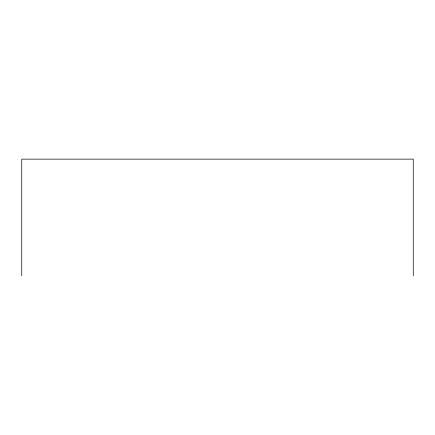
<?xml version="1.0" encoding="UTF-8"?>
<svg xmlns="http://www.w3.org/2000/svg" width="435" height="435" viewBox="0 0 435 435"><rect width="100%" height="100%" fill="white"/><g stroke="black" fill="none" stroke-linecap="round" stroke-linejoin="round"><path stroke-width="0.65" d="M413.25 275.866L413.25 159.134L21.75 159.134L21.75 275.866"/></g></svg>
